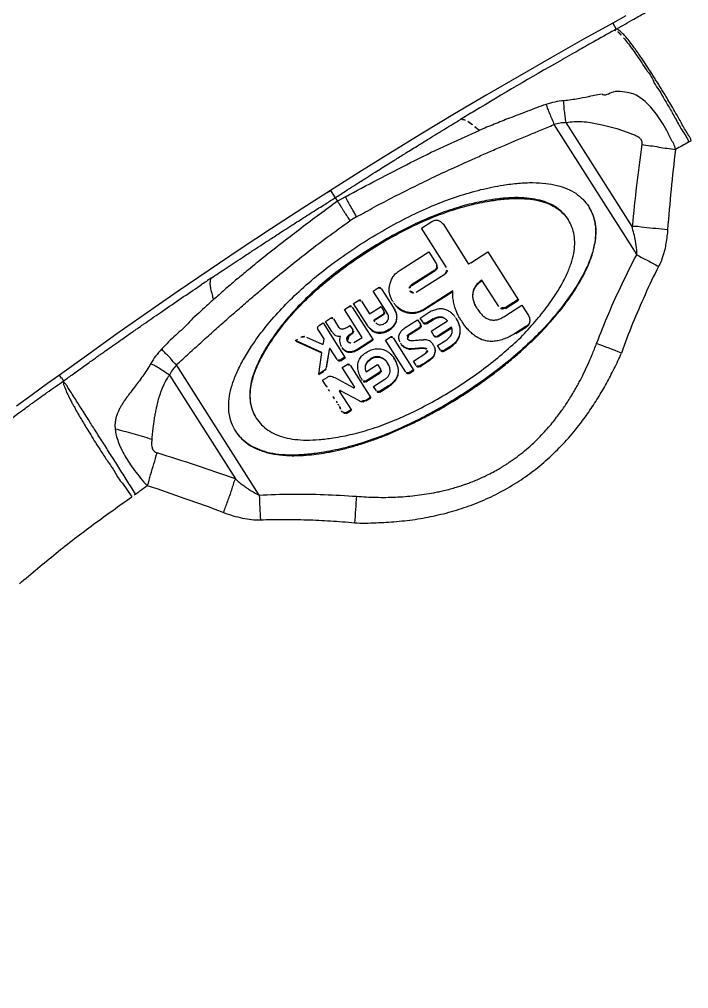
# Model space of a CAD drawing. Header units: millimetres. Extents: x 1145859089 to 1147511753, y -1047484727 to -1047247487.
# Drawn here: x 1146327518.4 to 1146327620.5, y -1047437916.6 to -1047437768.9 of the extents above; entities that cross this region are included whole.
import ezdxf
from ezdxf.xclip import XClip

# ---------------------------------------------------------------- set-up
doc = ezdxf.new("R2010")
doc.units = ezdxf.units.MM
doc.header["$LTSCALE"] = 100
doc.header["$MEASUREMENT"] = 0
doc.header["$XCLIPFRAME"] = 2
doc.linetypes.add('CENTERX2', pattern=[4, 2.5, -0.5, 0.5, -0.5])
doc.layers.get('0').update_dxf_attribs({"linetype": 'CONTINUOUS'})
for name, color, linetype in [('L-지중매입', 3, 'CENTERX2'), ('XREF', 135, 'CONTINUOUS'), ('단지배치도$0$W240910', 135, 'CONTINUOUS')]:
    doc.layers.add(name, color=color, linetype=linetype)

# ---------------------------------------------------------------- blocks, each defined once
blk = doc.blocks.new('단지배치도$0$zw$9902')
at = {"layer": '단지배치도$0$W240910', "linetype": 'ByBlock', "ltscale": 20}
for p, q in [((58937.25, -66399.03), (58935.28, -66400.16)), ((58935.28, -66400.16), (58930.91, -66402.58)), ((58935.28, -66400.16), (58935.29, -66400.16)), ((58935.29, -66400.16), (58935.81, -66401.09)), ((58935.81, -66401.09), (58935.55, -66401.23)), ((58930.91, -66402.58), (58925.94, -66405.39)), ((58925.94, -66405.39), (58920.99, -66408.23)), ((58920.99, -66408.23), (58916.05, -66411.1)), ((58916.05, -66411.1), (58911.14, -66414.01)), ((58933.53, -66410.97), (58931.66, -66411.37)), ((58911.14, -66414.01), (58906.25, -66416.96)), ((58938.24, -66431.15), (58928.17, -66415.32)), ((58931.87, -66415.31), (58933.65, -66415.65)), ((58909.49, -66418.97), (58914.89, -66416.55)), ((58926.31, -66415.63), (58938.93, -66435.46)), ((58933.65, -66415.65), (58935.87, -66416.25)), ((58935.87, -66416.25), (58937.48, -66416.78)), ((58906.25, -66416.96), (58901.38, -66419.94)), ((58947.24, -66418.09), (58946.83, -66418.32)), ((58901.38, -66419.94), (58896.53, -66422.95)), ((58896.53, -66422.95), (58892.25, -66425.66)), ((58892.25, -66425.66), (58888.03, -66428.36)), ((58891.73, -66425.99), (58892.25, -66425.66)), ((58892.25, -66425.66), (58892.96, -66426.78)), ((58892.96, -66426.78), (58893.3, -66427.31)), ((58894.51, -66426.64), (58893.3, -66427.31)), ((58888.03, -66428.36), (58883.24, -66431.48)), ((58896.21, -66429.69), (58895.18, -66430.28)), ((58883.24, -66431.48), (58878.48, -66434.62)), ((58906.13, -66431.4), (58907.7, -66430.41)), ((58909.94, -66437.39), (58906.13, -66431.4)), ((58909.4, -66430.78), (58913.3, -66436.91)), ((58878.48, -66434.62), (58873.74, -66437.8)), ((58898.01, -66434.74), (58898.09, -66434.86)), ((58902.85, -66437.83), (58907.23, -66435.04)), ((58907.23, -66435.04), (58908.36, -66436.82)), ((58913.63, -66436.69), (58916.24, -66435.03)), ((58916.24, -66435.03), (58920.92, -66442.38)), ((58908.37, -66436.82), (58908.4, -66436.89)), ((58913.63, -66436.69), (58913.3, -66436.91)), ((58873.74, -66437.8), (58869.02, -66441.02)), ((58908.14, -66437.81), (58904.58, -66440.08)), ((58904.63, -66440.15), (58908.18, -66437.88)), ((58905.29, -66441.19), (58909.72, -66438.38)), ((58908.18, -66437.88), (58908.14, -66437.81)), ((58872, -66440.4), (58872.51, -66440.06)), ((58904.63, -66440.15), (58904.58, -66440.08)), ((58917.88, -66443.36), (58915.32, -66439.34)), ((58869.02, -66441.02), (58864.32, -66444.27)), ((58898.75, -66441.01), (58899.51, -66440.52)), ((58900.85, -66444.31), (58898.75, -66441.01)), ((58899.98, -66440.62), (58901.87, -66443.59)), ((58910.89, -66440.98), (58906.6, -66443.71)), ((58906.64, -66443.78), (58910.89, -66441.08)), ((58894.35, -66443.8), (58895.07, -66443.34)), ((58895.74, -66442.92), (58896.49, -66442.44)), ((58897.81, -66446.17), (58895.74, -66442.92)), ((58896.97, -66442.54), (58898.19, -66444.47)), ((58898.19, -66444.47), (58899.94, -66443.36)), ((58899.94, -66443.36), (58900.38, -66444.05)), ((58918.81, -66444.83), (58921.42, -66443.17)), ((58920.87, -66442.31), (58918.87, -66443.58)), ((58918.91, -66443.65), (58920.92, -66442.38)), ((58921.42, -66443.17), (58922.41, -66444.73)), ((58864.32, -66444.27), (58859.65, -66447.55)), ((58897.06, -66448.06), (58894.35, -66443.8)), ((58895.55, -66443.45), (58898.74, -66448.46)), ((58898.91, -66445.39), (58900.27, -66444.52)), ((58898.96, -66445.46), (58900.32, -66444.59)), ((58900.27, -66444.52), (58900.32, -66444.59)), ((58905.9, -66445.13), (58907.13, -66444.34)), ((58906.6, -66443.71), (58906.64, -66443.78)), ((58918.91, -66443.65), (58918.87, -66443.58)), ((58890.39, -66446.32), (58891.11, -66445.86)), ((58891.11, -66445.86), (58894.49, -66451.16)), ((58891.46, -66445.64), (58892.22, -66445.16)), ((58892.44, -66447.18), (58891.46, -66445.64)), ((58892.69, -66445.26), (58893.47, -66446.49)), ((58894.7, -66446.55), (58895.18, -66446.24)), ((58895.18, -66446.24), (58895.62, -66446.93)), ((58898.87, -66445.43), (58898.86, -66445.44)), ((58898.86, -66445.44), (58898.86, -66445.45)), ((58898.86, -66445.45), (58898.86, -66445.46)), ((58898.86, -66445.46), (58898.86, -66445.47)), ((58898.86, -66445.47), (58898.86, -66445.48)), ((58898.86, -66445.48), (58898.86, -66445.49)), ((58898.86, -66445.49), (58898.86, -66445.5)), ((58898.86, -66445.5), (58898.87, -66445.51)), ((58898.88, -66445.41), (58898.87, -66445.42)), ((58898.87, -66445.42), (58898.87, -66445.43)), ((58898.87, -66445.51), (58898.87, -66445.53)), ((58898.87, -66445.53), (58898.87, -66445.54)), ((58898.87, -66445.54), (58898.88, -66445.55)), ((58898.89, -66445.41), (58898.88, -66445.41)), ((58898.88, -66445.55), (58898.88, -66445.56)), ((58898.9, -66445.39), (58898.89, -66445.4)), ((58898.89, -66445.4), (58898.89, -66445.41)), ((58898.91, -66445.39), (58898.9, -66445.39)), ((58898.96, -66445.46), (58898.91, -66445.39)), ((58903.57, -66446.6), (58905.52, -66445.37)), ((58905.52, -66445.37), (58905.96, -66446.06)), ((58906.34, -66445.82), (58905.9, -66445.13)), ((58907.87, -66445.25), (58906.81, -66445.92)), ((58906.85, -66445.99), (58906.81, -66445.92)), ((58906.85, -66445.99), (58907.92, -66445.32)), ((58907.57, -66447.12), (58910.05, -66445.54)), ((58907.92, -66445.32), (58907.87, -66445.25)), ((58911.43, -66445.23), (58911.39, -66445.17)), ((58859.65, -66447.55), (58855.01, -66450.87)), ((58891.25, -66448.31), (58890.28, -66446.79)), ((58895.52, -66447.4), (58895.08, -66447.69)), ((58895.12, -66447.76), (58895.08, -66447.69)), ((58895.12, -66447.76), (58895.56, -66447.47)), ((58895.56, -66447.47), (58895.52, -66447.4)), ((58904.32, -66447.5), (58905.85, -66446.53)), ((58904.37, -66447.57), (58904.32, -66447.5)), ((58904.37, -66447.57), (58905.9, -66446.6)), ((58905.85, -66446.53), (58905.9, -66446.6)), ((58907.57, -66447.12), (58908.01, -66447.81)), ((58910.67, -66446.52), (58908.48, -66447.91)), ((58908.53, -66447.98), (58910.71, -66446.59)), ((58922.03, -66446.43), (58920.46, -66447.43)), ((58920.51, -66447.5), (58920.46, -66447.43)), ((58920.51, -66447.5), (58922.08, -66446.5)), ((58922.08, -66446.5), (58922.03, -66446.43)), ((58890.93, -66450.36), (58886.89, -66448.55)), ((58886.94, -66448.62), (58890.91, -66450.4)), ((58888.59, -66448.04), (58890.94, -66449.1)), ((58890.94, -66449.1), (58890.95, -66449.1)), ((58890.95, -66449.1), (58890.96, -66449.11)), ((58890.96, -66449.11), (58890.97, -66449.11)), ((58890.97, -66449.11), (58890.98, -66449.11)), ((58890.98, -66449.11), (58891, -66449.11)), ((58891, -66449.11), (58891.01, -66449.11)), ((58891.01, -66449.11), (58891.02, -66449.11)), ((58891.02, -66449.11), (58891.03, -66449.11)), ((58891.03, -66449.11), (58891.04, -66449.11)), ((58891.04, -66449.11), (58891.05, -66449.11)), ((58891.05, -66449.11), (58891.06, -66449.1)), ((58891.06, -66449.1), (58891.07, -66449.1)), ((58891.07, -66449.1), (58891.08, -66449.09)), ((58891.08, -66449.08), (58891.09, -66449.08)), ((58891.08, -66449.09), (58891.08, -66449.08)), ((58891.09, -66449.08), (58891.1, -66449.07)), ((58891.1, -66449.07), (58891.11, -66449.06)), ((58891.11, -66449.05), (58891.12, -66449.02)), ((58891.11, -66449.06), (58891.11, -66449.05)), ((58891.12, -66449.02), (58891.13, -66449)), ((58891.13, -66449), (58891.15, -66448.96)), ((58891.15, -66448.96), (58891.25, -66448.31)), ((58895.81, -66448.85), (58897.06, -66448.06)), ((58898.69, -66448.39), (58896.42, -66449.84)), ((58896.46, -66449.91), (58898.74, -66448.46)), ((58900.61, -66448.49), (58901.34, -66448.03)), ((58903.72, -66453.38), (58900.61, -66448.49)), ((58901.81, -66448.13), (58904.96, -66453.09)), ((58906.61, -66448.42), (58906.4, -66448.42)), ((58907.96, -66449.28), (58907.86, -66449.12)), ((58908.53, -66447.98), (58908.48, -66447.91)), ((58908.57, -66449.32), (58909.73, -66448.59)), ((58890.43, -66453.65), (58890.93, -66450.36)), ((58892.04, -66449.89), (58891.6, -66452.51)), ((58891.64, -66452.58), (58892.09, -66449.96)), ((58892.06, -66449.85), (58892.04, -66449.89)), ((58892.07, -66449.81), (58892.06, -66449.85)), ((58892.09, -66449.79), (58892.07, -66449.81)), ((58892.1, -66449.77), (58892.09, -66449.79)), ((58892.09, -66449.96), (58892.1, -66449.92)), ((58892.11, -66449.76), (58892.1, -66449.77)), ((58892.1, -66449.92), (58892.12, -66449.88)), ((58892.12, -66449.75), (58892.11, -66449.76)), ((58892.13, -66449.74), (58892.12, -66449.75)), ((58892.12, -66449.88), (58892.13, -66449.86)), ((58892.14, -66449.74), (58892.13, -66449.74)), ((58892.13, -66449.86), (58892.14, -66449.84)), ((58892.15, -66449.73), (58892.14, -66449.74)), ((58892.14, -66449.84), (58892.15, -66449.83)), ((58893.25, -66451.45), (58892.15, -66449.73)), ((58892.15, -66449.83), (58892.16, -66449.82)), ((58892.16, -66449.82), (58892.17, -66449.81)), ((58892.17, -66449.81), (58892.19, -66449.81)), ((58892.19, -66449.81), (58892.2, -66449.8)), ((58896.46, -66449.91), (58896.42, -66449.84)), ((58906.3, -66449.66), (58904.51, -66449.81)), ((58904.55, -66449.88), (58904.51, -66449.81)), ((58904.55, -66449.88), (58906.34, -66449.73)), ((58904.87, -66451.67), (58906.76, -66450.47)), ((58906.34, -66449.73), (58906.3, -66449.66)), ((58909.01, -66450.02), (58908.57, -66449.32)), ((58910.42, -66449.52), (58909.48, -66450.12)), ((58909.52, -66450.19), (58909.48, -66450.12)), ((58909.52, -66450.19), (58910.47, -66449.59)), ((58910.47, -66449.59), (58910.42, -66449.52)), ((58855.01, -66450.87), (58850.91, -66453.83)), ((58881.35, -66472.1), (58868.73, -66452.27)), ((58894.44, -66451.09), (58893.72, -66451.56)), ((58893.76, -66451.63), (58893.72, -66451.56)), ((58893.76, -66451.63), (58894.49, -66451.16)), ((58894.03, -66452.68), (58894.75, -66452.22)), ((58897.69, -66453.32), (58899.41, -66452.22)), ((58899.41, -66452.22), (58899.85, -66452.92)), ((58905.31, -66452.37), (58904.87, -66451.67)), ((58907.33, -66451.58), (58907.29, -66451.51)), ((58890.47, -66453.71), (58890.43, -66453.64)), ((58891.64, -66452.58), (58891.6, -66452.51)), ((58895.93, -66455.66), (58894.03, -66452.68)), ((58895.22, -66452.32), (58898.38, -66457.28)), ((58899.74, -66453.39), (58897.6, -66454.75)), ((58897.64, -66454.82), (58899.79, -66453.46)), ((58899.74, -66453.39), (58899.79, -66453.46)), ((58904.92, -66453.02), (58904.19, -66453.48)), ((58904.24, -66453.55), (58904.19, -66453.48)), ((58904.24, -66453.55), (58904.96, -66453.09)), ((58905.83, -66452.54), (58905.79, -66452.47)), ((58849.1, -66455.11), (58846.73, -66456.82)), ((58850.91, -66453.83), (58849.1, -66455.11)), ((58851.22, -66454.26), (58850.91, -66453.83)), ((58851.26, -66454.22), (58851.22, -66454.26)), ((58851.54, -66454.69), (58851.26, -66454.22)), ((58851.53, -66454.7), (58851.54, -66454.7)), ((58851.53, -66454.7), (58851.53, -66454.7)), ((58851.53, -66454.71), (58851.53, -66454.7)), ((58851.54, -66454.7), (58851.53, -66454.71)), ((58851.53, -66454.71), (58851.53, -66454.71)), ((58851.53, -66454.71), (58851.53, -66454.71)), ((58851.53, -66454.71), (58851.53, -66454.71)), ((58851.53, -66454.71), (58851.53, -66454.71)), ((58851.54, -66454.7), (58851.54, -66454.69)), ((58851.54, -66454.7), (58851.54, -66454.7)), ((58851.55, -66454.71), (58851.54, -66454.7)), ((58867.66, -66453.82), (58877.73, -66469.65)), ((58891.03, -66454.59), (58891.7, -66454.16)), ((58891.56, -66455.43), (58891.03, -66454.59)), ((58892.87, -66454.2), (58895.71, -66455.73)), ((58897.13, -66454.64), (58897.03, -66454.5)), ((58897.64, -66454.82), (58897.6, -66454.75)), ((58898.81, -66455.53), (58900.5, -66454.46)), ((58893.58, -66456.24), (58893.55, -66456.26)), ((58893.55, -66456.26), (58895.41, -66459.17)), ((58893.6, -66456.22), (58893.58, -66456.24)), ((58893.62, -66456.21), (58893.6, -66456.22)), ((58893.6, -66456.33), (58893.62, -66456.31)), ((58893.64, -66456.2), (58893.62, -66456.21)), ((58893.62, -66456.31), (58893.64, -66456.29)), ((58893.66, -66456.19), (58893.64, -66456.2)), ((58893.64, -66456.29), (58893.66, -66456.28)), ((58893.68, -66456.18), (58893.66, -66456.19)), ((58893.66, -66456.28), (58893.69, -66456.27)), ((58893.7, -66456.18), (58893.68, -66456.18)), ((58893.69, -66456.27), (58893.71, -66456.26)), ((58893.72, -66456.17), (58893.7, -66456.18)), ((58893.71, -66456.26), (58893.73, -66456.25)), ((58893.74, -66456.17), (58893.72, -66456.17)), ((58893.73, -66456.25), (58893.75, -66456.25)), ((58893.75, -66456.17), (58893.74, -66456.17)), ((58893.75, -66456.18), (58893.75, -66456.17)), ((58893.76, -66456.18), (58893.75, -66456.18)), ((58893.75, -66456.25), (58893.77, -66456.24)), ((58893.77, -66456.18), (58893.76, -66456.18)), ((58893.77, -66456.18), (58893.77, -66456.18)), ((58893.78, -66456.19), (58893.77, -66456.18)), ((58893.77, -66456.24), (58893.78, -66456.24)), ((58896.65, -66457.73), (58893.78, -66456.19)), ((58893.78, -66456.24), (58893.79, -66456.24)), ((58893.79, -66456.24), (58893.8, -66456.25)), ((58893.8, -66456.25), (58893.81, -66456.25)), ((58893.81, -66456.25), (58893.82, -66456.25)), ((58893.82, -66456.25), (58893.83, -66456.26)), ((58895.71, -66455.73), (58895.72, -66455.73)), ((58895.72, -66455.73), (58895.73, -66455.73)), ((58895.73, -66455.73), (58895.73, -66455.74)), ((58895.73, -66455.74), (58895.74, -66455.74)), ((58895.74, -66455.74), (58895.75, -66455.74)), ((58895.75, -66455.74), (58895.76, -66455.74)), ((58895.76, -66455.74), (58895.77, -66455.74)), ((58895.77, -66455.74), (58895.79, -66455.74)), ((58895.79, -66455.74), (58895.81, -66455.73)), ((58895.81, -66455.73), (58895.83, -66455.73)), ((58895.83, -66455.73), (58895.85, -66455.72)), ((58895.85, -66455.72), (58895.87, -66455.71)), ((58895.87, -66455.71), (58895.89, -66455.69)), ((58895.89, -66455.69), (58895.91, -66455.68)), ((58895.91, -66455.68), (58895.93, -66455.66)), ((58899.25, -66456.23), (58898.81, -66455.53)), ((58901.07, -66455.47), (58899.72, -66456.33)), ((58899.77, -66456.4), (58899.72, -66456.33)), ((58899.77, -66456.4), (58901.11, -66455.54)), ((58901.11, -66455.54), (58901.07, -66455.47)), ((58846.73, -66456.82), (58844.37, -66458.55)), ((58896.7, -66457.8), (58896.65, -66457.73)), ((58898.33, -66457.21), (58897.6, -66457.68)), ((58897.64, -66457.75), (58897.6, -66457.68)), ((58897.64, -66457.75), (58898.38, -66457.28)), ((58853.36, -66459.05), (58853.37, -66459.07)), ((58895.36, -66459.1), (58894.61, -66459.58)), ((58894.65, -66459.65), (58894.61, -66459.58)), ((58894.65, -66459.65), (58895.41, -66459.17)), ((58860.51, -66470.29), (58861.96, -66472.35))]:
    blk.add_line(p, q, dxfattribs=at)
at = {"layer": '단지배치도$0$W240910'}
for radius in [11431.38, 11931.38]:
    blk.add_arc((57394.29, -57699.4), radius, 251.62775, 321.418131, dxfattribs=at)
at = {"layer": '단지배치도$0$W240910', "linetype": 'ByBlock', "ltscale": 20}
for centre, radius, start, end in [((59292.96, -67044.99), 736.32, 119.03891, 119.33121), ((59292.54, -67044.23), 735.45, 119.33123, 119.5377), ((59292.45, -67044.07), 735.26, 119.53778, 119.78669), ((59290.64, -67040.93), 731.65, 119.786, 120.96667), ((59287.92, -67036.38), 726.34, 120.96726, 121.16473), ((59188.2, -66454), 251, 171.9093, 174.7764), ((59275.37, -67039.28), 722.05, 123.76268, 123.91234), ((58905.6, -66440.21), 4.55, 209.3779, 212.4804), ((58905.62, -66440.2), 4.56, 212.4346, 215.5126), ((58916.99, -66442.1), 5.9, 210.6187, 212.4518), ((58906.61, -66449.91), 1.48, 32.5179, 37.3514), ((58832, -66717.59), 286.88, 68.6191, 69.4275), ((58895.63, -66448.55), 1.95, 205.2742, 213.6861), ((58900.2, -66452.38), 3.82, 211.9956, 213.6544), ((59005.26, -66385.85), 133.31, 211.4644, 211.7586), ((58922.79, -66436.91), 36.31, 211.7472, 212.9201), ((58792.5, -66705.76), 251.02, 70.1515, 73.0183), ((59182.2, -66494.8), 286.89, 175.5002, 176.3086)]:
    blk.add_arc(centre, radius, start, end, dxfattribs=at)
for points, start_tangent, end_tangent in [([(58935.81, -66401.09), (58938.5, -66399.54), (58940.25, -66398.56), (58941.22, -66398.03), (58946.73, -66395.09)], (0.864234, 0.50309), (0.888548, 0.458784)), ([(58935.55, -66401.23), (58936.04, -66401.48)], (0.991186, 0.132476), (0.758684, -0.651459)), ([(58947.24, -66418.09), (58946.35, -66416.48), (58945.41, -66414.81), (58944.73, -66413.63), (58944.1, -66412.56), (58943.55, -66411.62), (58943.14, -66410.95), (58942.75, -66410.31), (58942.37, -66409.68), (58941.99, -66409.08), (58941.63, -66408.51), (58940.79, -66407.2), (58940.04, -66406.05), (58939.64, -66405.47), (58939.26, -66404.92), (58938.89, -66404.39), (58938.54, -66403.91), (58937.89, -66403.04), (58937.31, -66402.33), (58936.82, -66401.78), (58936.39, -66401.38), (58935.81, -66401.09)], (-0.339787, 0.940503), (-0.98888, -0.148718)), ([(58936.04, -66401.48), (58936.42, -66401.85), (58936.91, -66402.39)], (0.76761, -0.640917), (0.649453, -0.760402)), ([(58936.91, -66402.39), (58937.48, -66403.1), (58938.14, -66403.98)], (0.646118, -0.763237), (0.587086, -0.809524)), ([(58938.14, -66403.98), (58938.89, -66405.03), (58939.7, -66406.24)], (0.587086, -0.809524), (0.551675, -0.834059)), ([(58939.7, -66406.24), (58940.39, -66407.29), (58941.47, -66409.01)], (0.551675, -0.834059), (0.309227, -0.950988)), ([(58941.47, -66409.01), (58942.16, -66410.14), (58942.96, -66411.47), (58943.85, -66412.98), (58944.8, -66414.65), (58945.81, -66416.44), (58946.83, -66418.32)], (0.309227, -0.950988), (0.234405, -0.972139)), ([(58935.35, -66410.68), (58933.73, -66410.93)], (-0.95619, -0.292747), (-0.193819, 0.981037)), ([(58938.13, -66410.87), (58936.76, -66410.62), (58935.35, -66410.68)], (-0.987343, 0.158602), (-0.95619, -0.292747)), ([(58944.85, -66419.42), (58944.14, -66417.79), (58943.35, -66416.26), (58942.55, -66414.94), (58941.71, -66413.76), (58940.83, -66412.72), (58939.98, -66411.92), (58939.08, -66411.3), (58938.13, -66410.87)], (-0.191522, 0.981488), (-0.987343, 0.158602)), ([(58927.81, -66411.99), (58926.44, -66412.2), (58925.08, -66412.58)], (-0.995146, -0.09841), (-0.954081, -0.299549)), ([(58930.01, -66411.7), (58928.94, -66411.87), (58927.81, -66411.99)], (-0.973909, -0.22694), (-0.99965, 0.026455)), ([(58927.91, -66413.54), (58927.84, -66412.72), (58927.81, -66411.99)], (-0.213466, 0.976951), (-0.009661, 0.999953)), ([(58931.66, -66411.37), (58931.1, -66411.49), (58930.01, -66411.7)], (0.999998, -0.001734), (-0.973909, -0.22694)), ([(58925.08, -66412.58), (58922.27, -66413.6), (58919.52, -66414.66)], (-0.951891, -0.306437), (-0.939813, -0.341689)), ([(58925.08, -66412.58), (58925.33, -66413.22), (58925.63, -66413.96), (58925.97, -66414.78), (58926.31, -66415.63)], (0.366038, -0.9306), (0.225291, -0.974291)), ([(58928.17, -66415.32), (58928.02, -66414.43), (58927.91, -66413.54)], (-0.183493, 0.983021), (-0.213466, 0.976951)), ([(58892.96, -66426.78), (58893.74, -66426.28), (58894.79, -66425.6), (58896.12, -66424.75), (58897.72, -66423.73), (58899.04, -66422.9), (58900.08, -66422.24), (58901.07, -66421.61), (58902.17, -66420.93), (58902.96, -66420.43), (58903.74, -66419.95), (58904.65, -66419.38), (58905.69, -66418.74), (58907.21, -66417.81), (58908.51, -66417.01), (58909.75, -66416.25), (58910.92, -66415.54), (58912.04, -66414.86)], (0.839938, 0.542683), (0.855672, 0.517519)), ([(58912.77, -66414.95), (58912.38, -66414.84), (58912.23, -66414.98)], (-0.919865, 0.392236), (-0.506943, -0.86198)), ([(58913.9, -66415.68), (58913.32, -66415.26), (58912.77, -66414.95)], (-0.781911, 0.623391), (-0.917604, 0.397495)), ([(58919.52, -66414.66), (58917.2, -66415.59), (58914.89, -66416.55)], (-0.939813, -0.341689), (-0.899648, -0.436615)), ([(58928.17, -66415.32), (58927.24, -66415.41), (58926.31, -66415.63)], (-0.990357, -0.138542), (-0.981459, -0.191674)), ([(58928.17, -66415.32), (58929.38, -66415.18), (58930.61, -66415.18), (58931.87, -66415.31)], (0.982848, 0.184416), (0.990015, -0.140964)), ([(58911.04, -66422.2), (58912.79, -66421.4), (58914.64, -66420.58), (58916.59, -66419.73), (58918.63, -66418.85), (58920.46, -66418.07), (58922.46, -66417.23), (58924.23, -66416.5), (58926.31, -66415.63)], (0.91054, 0.413422), (0.92293, 0.384967)), ([(58914.89, -66416.55), (58914.37, -66416.08), (58913.9, -66415.68)], (-0.388001, 0.921659), (-0.786344, 0.617789)), ([(58937.48, -66416.78), (58938.01, -66416.97), (58938.57, -66417.2), (58939.1, -66417.47), (58939.39, -66417.69), (58939.66, -66418.09), (58939.7, -66418.68)], (0.940625, -0.339446), (-0.131138, -0.991364)), ([(58894.51, -66426.64), (58899.46, -66424), (58904.45, -66421.43), (58909.49, -66418.97)], (0.872649, 0.488348), (0.912317, 0.409485)), ([(58939.7, -66418.68), (58940.98, -66418.87), (58942.28, -66419.06)], (0.988619, -0.150443), (0.930008, -0.36754)), ([(58942.28, -66419.06), (58943.57, -66419.24), (58944.85, -66419.42)], (0.930008, -0.36754), (0.997291, -0.073561)), ([(58944.85, -66419.42), (58944.17, -66425.52), (58943.63, -66431.65)], (-0.132344, -0.991204), (-0.070758, -0.997494)), ([(58946.83, -66418.32), (58945.84, -66418.87), (58944.85, -66419.42)], (-0.881972, -0.471301), (-0.875363, -0.483466)), ([(58896.21, -66429.69), (58898.95, -66428.19), (58901.96, -66426.61), (58905.07, -66425.05), (58908.06, -66423.59), (58911.04, -66422.2)], (0.889457, 0.457019), (0.91054, 0.413422)), ([(58877.8, -66462.36), (58877.16, -66461.1), (58876.8, -66459.72), (58876.72, -66458.24), (58876.9, -66456.64), (58877.36, -66454.93), (58878.1, -66453.11), (58879.1, -66451.18), (58880.38, -66449.14), (58882.43, -66446.37), (58884.79, -66443.68), (58887.45, -66441.05), (58890.42, -66438.49), (58893.7, -66436.01), (58897.28, -66433.59), (58901, -66431.37), (58904.64, -66429.45), (58908.21, -66427.84), (58911.72, -66426.54), (58915.16, -66425.55), (58918.54, -66424.87), (58920.92, -66424.57), (58923.1, -66424.48), (58925.05, -66424.59), (58926.79, -66424.9), (58928.32, -66425.4), (58929.63, -66426.11), (58930.72, -66427.02), (58931.6, -66428.13)], (-0.537835, 0.84305), (0.536768, -0.84373)), ([(58874.08, -66439.01), (58875.16, -66438.29), (58876.31, -66437.52), (58877.53, -66436.72), (58878.82, -66435.87), (58880.3, -66434.89), (58881.59, -66434.05), (58882.66, -66433.35), (58883.26, -66432.97), (58884.04, -66432.46), (58884.9, -66431.9), (58885.59, -66431.46), (58886.18, -66431.08), (58886.89, -66430.62), (58887.8, -66430.04), (58888.92, -66429.33), (58890, -66428.64), (58890.94, -66428.05), (58891.75, -66427.54), (58892.42, -66427.11), (58892.96, -66426.78)], (0.831379, 0.555706), (0.847495, 0.530803)), ([(58896.21, -66429.69), (58895.65, -66428.7), (58895.14, -66427.79), (58894.74, -66427.07), (58894.51, -66426.64)], (-0.491213, 0.871039), (-0.477743, 0.8785)), ([(58928.48, -66430.12), (58927.68, -66429.11), (58926.7, -66428.28), (58925.52, -66427.64), (58924.15, -66427.17), (58922.6, -66426.88), (58920.85, -66426.77), (58918.9, -66426.84), (58916.77, -66427.1), (58913.78, -66427.69), (58910.74, -66428.55), (58907.64, -66429.69)], (-0.53706, 0.843544), (-0.926107, -0.37726)), ([(58907.72, -66429.81), (58910.82, -66428.67), (58913.86, -66427.81), (58916.85, -66427.22), (58918.98, -66426.97), (58920.93, -66426.9), (58922.68, -66427), (58924.24, -66427.29), (58925.6, -66427.76), (58926.78, -66428.41), (58927.76, -66429.23), (58928.48, -66430.12)], (0.926108, 0.37726), (0.555427, -0.831565)), ([(58931.6, -66428.13), (58932.23, -66429.39), (58932.59, -66430.77), (58932.68, -66432.25), (58932.49, -66433.85), (58932.03, -66435.56), (58931.3, -66437.38), (58930.29, -66439.31), (58929.01, -66441.35), (58926.96, -66444.12), (58924.61, -66446.82), (58921.94, -66449.44), (58918.97, -66452), (58915.69, -66454.48), (58912.11, -66456.9), (58908.4, -66459.12), (58904.76, -66461.04), (58901.18, -66462.65), (58897.67, -66463.95), (58894.23, -66464.94), (58890.86, -66465.62), (58888.47, -66465.91), (58886.3, -66466.01), (58884.34, -66465.9), (58882.6, -66465.59), (58881.08, -66465.08), (58879.77, -66464.38), (58878.67, -66463.47), (58877.8, -66462.36)], (0.537832, -0.843052), (-0.536768, 0.84373)), ([(58893.3, -66427.31), (58890.56, -66429.32), (58887.73, -66431.45), (58885.06, -66433.5), (58881.82, -66436.04), (58879.42, -66437.99)], (-0.809865, -0.586617), (-0.783427, -0.621483)), ([(58893.29, -66427.31), (58893.56, -66427.73), (58893.88, -66428.24), (58894.12, -66428.61), (58894.41, -66429.07), (58894.78, -66429.61), (58895, -66429.95), (58895.18, -66430.28)], (0.569089, -0.822276), (0.395389, -0.918514)), ([(58932.66, -66432.79), (58932.7, -66431.84), (58932.64, -66430.99), (58932.49, -66430.18), (58932.32, -66429.58), (58932.04, -66428.9), (58931.68, -66428.25)], (0.083587, 0.9965), (-0.537832, 0.843052)), ([(58907.64, -66429.69), (58904.49, -66431.1), (58901.28, -66432.78), (58898.01, -66434.74)], (-0.926107, -0.37726), (-0.84373, -0.536768)), ([(58898.09, -66434.86), (58901.36, -66432.9), (58904.57, -66431.22), (58907.72, -66429.81)], (0.84373, 0.536768), (0.926108, 0.37726)), ([(58881.69, -66440.78), (58884.93, -66438.11), (58888.31, -66435.41), (58891.74, -66432.79), (58895.18, -66430.28)], (0.762814, 0.646618), (0.795981, 0.605322)), ([(58907.7, -66430.41), (58908.17, -66430.21), (58908.6, -66430.21), (58909.01, -66430.41), (58909.39, -66430.79)], (0.848619, 0.529005), (0.599257, -0.800557)), ([(58922.4, -66446.8), (58924.43, -66444.46), (58926.25, -66441.99), (58927.38, -66440.17), (58928.27, -66438.44), (58928.92, -66436.81), (58929.32, -66435.28), (58929.47, -66433.84), (58929.39, -66432.5), (58929.05, -66431.26), (58928.48, -66430.12)], (0.681987, 0.731364), (-0.53706, 0.843544)), ([(58943.63, -66431.65), (58941.84, -66431.49), (58940.03, -66431.32), (58938.24, -66431.15)], (-0.996401, 0.084762), (-0.995681, -0.092843)), ([(58938.93, -66435.46), (58938.92, -66434.74), (58938.76, -66433.39), (58938.24, -66431.15)], (0.200358, 0.979723), (-0.161063, 0.986944)), ([(58927.23, -66443.99), (58928.43, -66442.42), (58929.42, -66440.98), (58930.28, -66439.56), (58931.03, -66438.16), (58931.58, -66436.95), (58931.92, -66436.07), (58932.27, -66434.96), (58932.51, -66433.89), (58932.66, -66432.85), (58932.66, -66432.79)], (0.626212, 0.779653), (0.083587, 0.9965)), ([(58943.63, -66431.65), (58943.54, -66432.6), (58943.37, -66433.75), (58943.19, -66434.66), (58943.01, -66435.34), (58942.82, -66435.94), (58942.63, -66436.46), (58942.44, -66436.9), (58942.27, -66437.25)], (-0.031533, -0.999503), (-0.419244, -0.907873)), ([(58898.01, -66434.74), (58894.87, -66436.86), (58892, -66439.04), (58889.39, -66441.3), (58887.04, -66443.63), (58884.96, -66446.03), (58883.15, -66448.5), (58882.02, -66450.32), (58881.13, -66452.05), (58880.48, -66453.68), (58880.08, -66455.21), (58879.93, -66456.64), (58880.01, -66457.98), (58880.35, -66459.23), (58880.92, -66460.37)], (-0.843642, -0.536906), (0.537063, -0.843542)), ([(58880.78, -66460.13), (58880.42, -66459.35), (58880.09, -66458.1), (58880.01, -66456.76), (58880.16, -66455.33), (58880.56, -66453.8), (58881.21, -66452.17), (58882.1, -66450.44), (58883.23, -66448.62), (58885.04, -66446.15), (58887.12, -66443.75), (58889.47, -66441.42), (58892.08, -66439.17), (58894.95, -66436.98), (58898.09, -66434.86)], (-0.479321, 0.877639), (0.843642, 0.536906)), ([(58932.81, -66449), (58934.66, -66444.41), (58936.7, -66439.89), (58938.93, -66435.46)], (0.352941, 0.935646), (0.468329, 0.883554)), ([(58938.93, -66435.46), (58940.61, -66436.36), (58942.27, -66437.25)], (0.840156, -0.542345), (0.879005, -0.476813)), ([(58908.41, -66436.88), (58908.52, -66437.22), (58908.14, -66437.81)], (0.529247, -0.848468), (-0.8319, -0.554925)), ([(58908.19, -66437.88), (58908.51, -66437.54), (58908.45, -66436.95)], (0.8319, 0.554925), (-0.492627, 0.870241)), ([(58909.72, -66438.38), (58910.01, -66438.05), (58909.94, -66437.39)], (0.83776, 0.546039), (-0.522741, 0.852491)), ([(58942.27, -66437.25), (58940.19, -66441.57), (58938.3, -66445.97), (58936.59, -66450.45)], (-0.469144, -0.883122), (-0.328648, -0.944452)), ([(58879.42, -66437.99), (58877.77, -66439.37), (58876.08, -66440.82), (58874.4, -66442.3)], (-0.759185, -0.650875), (-0.771116, -0.636694)), ([(58901.64, -66442.44), (58901.43, -66442), (58901.23, -66441.35), (58901.18, -66440.7), (58901.27, -66440.04), (58901.48, -66439.38), (58901.78, -66438.8), (58902.23, -66438.28), (58902.85, -66437.82)], (-0.490195, 0.871613), (0.854618, 0.519258)), ([(58851.54, -66454.69), (58852.13, -66454.27), (58852.83, -66453.77), (58853.64, -66453.18), (58854.58, -66452.51), (58855.44, -66451.89), (58856.13, -66451.4), (58856.63, -66451.05), (58856.93, -66450.83), (58857.36, -66450.52), (58857.99, -66450.08), (58858.97, -66449.38), (58860.23, -66448.5), (58861.75, -66447.43), (58862.25, -66447.09), (58862.75, -66446.74), (58863.24, -66446.4), (58863.74, -66446.05), (58866.26, -66444.31), (58872, -66440.4)], (0.809803, 0.586701), (0.829313, 0.558785)), ([(58874.08, -66439.01), (58873.89, -66439.41), (58873.85, -66439.77), (58873.92, -66440.48), (58874, -66440.87), (58874.24, -66441.79), (58874.4, -66442.3)], (-0.699532, -0.714601), (0.625121, -0.780528)), ([(58899.51, -66440.52), (58899.88, -66440.52), (58899.91, -66440.62)], (0.853666, 0.52082), (-0.061118, -0.998131)), ([(58904.59, -66440.08), (58904.3, -66440.39), (58904.38, -66440.98)], (-0.824321, -0.566122), (0.493366, -0.869822)), ([(58904.32, -66440.53), (58904.63, -66440.15)], (0.341251, 0.939972), (0.824321, 0.566122)), ([(58915.32, -66439.34), (58914.84, -66439.7), (58914.41, -66440.17), (58914.1, -66440.69), (58913.94, -66441.27), (58913.91, -66441.87), (58914.03, -66442.49), (58914.29, -66443.15), (58914.6, -66443.69)], (-0.876685, -0.481064), (0.539863, -0.841753)), ([(58914.46, -66443.45), (58914.34, -66443.22), (58914.08, -66442.56), (58913.96, -66441.93), (58913.98, -66441.34), (58914.15, -66440.76), (58914.45, -66440.24), (58914.89, -66439.77), (58915.37, -66439.41)], (-0.487439, 0.873157), (0.876685, 0.481064)), ([(58868.73, -66452.27), (58870.68, -66450.49), (58872.45, -66448.88), (58874.31, -66447.2), (58876.19, -66445.53), (58878.11, -66443.85), (58879.94, -66442.26), (58881.69, -66440.78)], (0.739831, 0.672793), (0.762814, 0.646618)), ([(58904.38, -66440.98), (58904.38, -66440.99), (58904.71, -66441.29), (58905.29, -66441.18)], (0.493366, -0.869822), (0.881404, 0.472364)), ([(58911.92, -66445.1), (58911.72, -66444.75), (58911.44, -66444.13), (58911.2, -66443.44), (58911, -66442.65), (58910.89, -66441.83), (58910.89, -66440.98)], (-0.509503, 0.860469), (0.073655, 0.997284)), ([(58874.4, -66442.3), (58873.69, -66442.94), (58873, -66443.58)], (-0.776077, -0.630638), (-0.757237, -0.65314)), ([(58895.07, -66443.34), (58895.45, -66443.34), (58895.47, -66443.44)], (0.84373, 0.536768), (-0.044038, -0.99903)), ([(58896.49, -66442.44), (58896.87, -66442.44), (58896.89, -66442.54)], (0.84373, 0.536768), (-0.04444, -0.999012)), ([(58906.6, -66443.71), (58905.94, -66444.05), (58905.28, -66444.26), (58904.61, -66444.32), (58903.95, -66444.24), (58903.3, -66444.03), (58902.72, -66443.69), (58902.21, -66443.23), (58901.91, -66442.85)], (-0.847688, -0.530495), (-0.581194, 0.813765)), ([(58902.1, -66443.12), (58902.26, -66443.3), (58902.77, -66443.76), (58903.35, -66444.1), (58903.99, -66444.31), (58904.66, -66444.39), (58905.32, -66444.33), (58905.98, -66444.12), (58906.64, -66443.78)], (0.628194, -0.778057), (0.847688, 0.530495)), ([(58918.87, -66443.58), (58918.45, -66443.7), (58917.88, -66443.36)], (-0.849587, -0.527449), (-0.550686, 0.834712)), ([(58873, -66443.58), (58871.85, -66444.64), (58870.72, -66445.71)], (-0.757237, -0.65314), (-0.609739, -0.792602)), ([(58878.02, -66462.7), (58878.1, -66462.81), (58878.37, -66463.16), (58878.87, -66463.69), (58879.44, -66464.16), (58880.06, -66464.58), (58880.85, -66465), (58881.64, -66465.33), (58882.48, -66465.59), (58882.89, -66465.69), (58883.91, -66465.89), (58884.98, -66466.02), (58886.08, -66466.09), (58887.22, -66466.09), (58888.95, -66465.99), (58890.43, -66465.82), (58891.94, -66465.57), (58892.56, -66465.45), (58894.33, -66465.04), (58896.12, -66464.55), (58897.91, -66463.98), (58899.72, -66463.34), (58901.53, -66462.62), (58903.35, -66461.82), (58905.18, -66460.96), (58907.39, -66459.83), (58909.54, -66458.63), (58911.65, -66457.36), (58913.74, -66456.01), (58915.23, -66454.98), (58917.22, -66453.52), (58919.13, -66452.02), (58920.96, -66450.46), (58922.7, -66448.87), (58924.34, -66447.25), (58925.87, -66445.6), (58927.12, -66444.12), (58927.23, -66443.99)], (0.572254, -0.820076), (0.626212, 0.779653)), ([(58901.87, -66443.59), (58902.18, -66444.21), (58902.32, -66444.81), (58902.27, -66445.39), (58902.05, -66445.96), (58901.67, -66446.47), (58901.14, -66446.89), (58900.5, -66447.21), (58899.88, -66447.34), (58899.31, -66447.31), (58898.83, -66447.16), (58898.32, -66446.78), (58897.81, -66446.17)], (0.536768, -0.84373), (-0.56067, 0.82804)), ([(58898.02, -66446.47), (58898.36, -66446.85), (58898.88, -66447.23), (58899.36, -66447.38), (58899.92, -66447.41), (58900.55, -66447.28), (58901.19, -66446.96), (58901.71, -66446.54), (58902.1, -66446.03), (58902.32, -66445.46), (58902.36, -66444.88), (58902.23, -66444.28), (58901.92, -66443.66)], (0.608658, -0.793433), (-0.536768, 0.84373)), ([(58899.13, -66445.85), (58899.24, -66445.94), (58899.63, -66446.13), (58900.06, -66446.12), (58900.54, -66445.9), (58901, -66445.43), (58901.09, -66444.97), (58900.84, -66444.31)], (0.72022, -0.693746), (-0.498942, 0.866635)), ([(58900.38, -66444.05), (58900.37, -66444.43), (58900.27, -66444.45)], (0.536768, -0.84373), (-0.998727, 0.050441)), ([(58900.32, -66444.59), (58900.47, -66444.25), (58900.39, -66444.19)], (0.84373, 0.536768), (-0.923887, 0.382666)), ([(58911.21, -66444.92), (58910.91, -66444.57), (58910.59, -66444.27), (58910.08, -66443.96), (58909.53, -66443.77), (58908.96, -66443.72), (58908.38, -66443.82), (58907.77, -66444.02), (58907.13, -66444.34)], (-0.613527, 0.789674), (-0.853221, -0.52155)), ([(58914.6, -66443.69), (58914.7, -66443.83), (58915.14, -66444.42), (58915.6, -66444.87), (58916.08, -66445.19), (58916.58, -66445.37), (58917.1, -66445.43), (58917.63, -66445.37), (58918.19, -66445.17), (58918.81, -66444.83)], (0.539863, -0.841753), (0.848874, 0.528595)), ([(58918.13, -66443.65), (58918.24, -66443.72), (58918.91, -66443.65)], (0.797515, -0.603299), (0.849587, 0.527449)), ([(58922.41, -66444.73), (58922.6, -66445.2), (58922.6, -66445.66), (58922.4, -66446.09), (58922.03, -66446.43)], (0.536768, -0.84373), (-0.84373, -0.536768)), ([(58922.08, -66446.5), (58922.45, -66446.16), (58922.64, -66445.73), (58922.65, -66445.27), (58922.46, -66444.8)], (0.84373, 0.536768), (-0.536768, 0.84373)), ([(58870.72, -66445.71), (58868.63, -66447.72), (58866.49, -66449.86)], (-0.609739, -0.792602), (-0.679306, -0.733855)), ([(58892.22, -66445.16), (58892.59, -66445.16), (58892.61, -66445.26)], (0.853666, 0.52082), (-0.061118, -0.998131)), ([(58898.89, -66445.56), (58899.13, -66445.85)], (0.555341, -0.831623), (0.72022, -0.693746)), ([(58905.96, -66446.06), (58905.96, -66446.43), (58905.86, -66446.46)], (0.520766, -0.853699), (-0.997954, 0.06393)), ([(58905.9, -66446.6), (58906.06, -66446.27), (58905.98, -66446.2)], (0.842972, 0.537957), (-0.928627, 0.371014)), ([(58906.38, -66445.89), (58906.72, -66446.05), (58906.78, -66445.96)], (0.537962, -0.842969), (0.369605, 0.929189)), ([(58906.81, -66445.92), (58906.43, -66445.93), (58906.41, -66445.82)], (-0.853661, -0.520828), (0.062529, 0.998043)), ([(58907.88, -66445.26), (58908.51, -66444.98), (58909.1, -66444.93), (58909.63, -66445.14), (58910.05, -66445.54)], (0.877095, 0.480318), (0.545484, -0.838121)), ([(58907.93, -66445.33), (58908.6, -66445.04), (58909.15, -66445), (58909.68, -66445.19), (58910.04, -66445.54)], (0.877095, 0.480318), (0.587891, -0.80894)), ([(58911.63, -66445.58), (58911.71, -66445.77), (58911.9, -66446.38), (58911.97, -66446.99), (58911.92, -66447.57), (58911.74, -66448.11), (58911.42, -66448.63), (58910.98, -66449.1), (58910.42, -66449.52)], (0.429619, -0.90301), (-0.848081, -0.529867)), ([(58910.47, -66449.59), (58911.03, -66449.17), (58911.47, -66448.7), (58911.78, -66448.18), (58911.96, -66447.64), (58912.02, -66447.06), (58911.95, -66446.45), (58911.75, -66445.84), (58911.47, -66445.3)], (0.848081, 0.529867), (-0.562639, 0.826703)), ([(58911.29, -66445.02), (58911.21, -66444.92)], (-0.586524, 0.809932), (-0.613527, 0.789674)), ([(58911.39, -66445.17), (58911.29, -66445.02)], (-0.528146, 0.849153), (-0.586524, 0.809932)), ([(58911.43, -66445.23), (58911.63, -66445.58)], (0.562639, -0.826703), (0.429619, -0.90301)), ([(58920.46, -66447.43), (58919.6, -66447.92), (58918.77, -66448.29), (58917.96, -66448.54), (58917.19, -66448.66), (58916.76, -66448.68), (58916.34, -66448.65), (58915.93, -66448.59), (58914.76, -66448.15), (58914.14, -66447.75), (58913.58, -66447.27), (58913.08, -66446.74), (58912.68, -66446.24), (58912.31, -66445.72), (58912.02, -66445.26)], (-0.84373, -0.536768), (-0.536768, 0.84373)), ([(58890.28, -66446.79), (58890.28, -66446.42), (58890.39, -66446.4)], (-0.511261, 0.859426), (0.998298, -0.058313)), ([(58893.74, -66447.93), (58893.07, -66447.83), (58892.76, -66447.57), (58892.44, -66447.17)], (-0.984799, -0.173696), (-0.549437, 0.835535)), ([(58893.47, -66446.49), (58893.82, -66446.76), (58894.21, -66446.76), (58894.7, -66446.55)], (0.536768, -0.84373), (0.84373, 0.536768)), ([(58895.08, -66447.69), (58894.74, -66448.13), (58894.8, -66448.63), (58894.83, -66448.69)], (-0.844031, -0.536295), (0.54154, -0.840675)), ([(58894.77, -66448.29), (58895.12, -66447.76)], (0.175959, 0.984397), (0.844044, 0.536275)), ([(58895.62, -66446.93), (58895.63, -66447.31), (58895.52, -66447.33)], (0.520746, -0.853712), (-0.997782, 0.06657)), ([(58895.56, -66447.47), (58895.73, -66447.14), (58895.64, -66447.07)], (0.84393, 0.536453), (-0.928379, 0.371636)), ([(58902.84, -66448.8), (58902.69, -66448.38), (58902.69, -66447.73), (58902.98, -66447.17), (58903.58, -66446.62)], (-0.465203, 0.885204), (0.803187, 0.595727)), ([(58903.98, -66448.27), (58904.15, -66447.74), (58904.34, -66447.71)], (-0.387856, 0.92172), (0.978102, -0.208125)), ([(58904.32, -66447.5), (58903.97, -66447.85), (58904.09, -66447.98)], (-0.843623, -0.536937), (0.831618, -0.555348)), ([(58908.01, -66447.81), (58908.35, -66447.96), (58908.41, -66447.88)], (0.537972, -0.842963), (0.384255, 0.923227)), ([(58909.73, -66448.6), (58910.32, -66448.1), (58910.69, -66447.59), (58910.8, -66447.04), (58910.67, -66446.52)], (0.868437, 0.495799), (-0.52604, 0.85046)), ([(58911.38, -66455.75), (58914.52, -66453.63), (58917.4, -66451.44), (58920.01, -66449.19), (58922.35, -66446.86), (58922.4, -66446.8)], (0.843642, 0.536906), (0.681987, 0.731364)), ([(58886.89, -66448.55), (58887.71, -66448.05)], (0.852639, 0.5225), (0.927033, 0.374981)), ([(58887.71, -66448.05), (58888.16, -66447.95), (58888.59, -66448.04)], (0.927033, 0.374981), (0.900596, -0.434657)), ([(58893.87, -66449.39), (58893.81, -66449.25), (58893.69, -66448.82), (58893.67, -66448.37), (58893.74, -66447.94)], (-0.427405, 0.90406), (0.275286, 0.961362)), ([(58894.83, -66448.69), (58895.07, -66448.91), (58895.81, -66448.85)], (0.54154, -0.840675), (0.871416, 0.490544)), ([(58896.2, -66472.29), (58899.17, -66472.44), (58902.14, -66472.41), (58905.09, -66472.18), (58907.97, -66471.74), (58908.73, -66471.59), (58909.49, -66471.42), (58910.52, -66471.16), (58911.43, -66470.9), (58912.14, -66470.68), (58912.65, -66470.5), (58913.13, -66470.33), (58913.82, -66470.07), (58914.59, -66469.76), (58915.43, -66469.39), (58916.55, -66468.84), (58917.48, -66468.35), (58918.18, -66467.94), (58918.63, -66467.67), (58919.01, -66467.43), (58919.5, -66467.1), (58920.09, -66466.69), (58921.25, -66465.82), (58923.48, -66463.89), (58924.43, -66462.92), (58925.29, -66461.99), (58926.05, -66461.1), (58926.71, -66460.25), (58927.3, -66459.46), (58927.75, -66458.83), (58928.23, -66458.13), (58928.73, -66457.34), (58929.3, -66456.41), (58929.79, -66455.55), (58930.17, -66454.86), (58930.78, -66453.68), (58931.45, -66452.26), (58932.13, -66450.7), (58932.81, -66449)], (0.996789, -0.080077), (0.358767, 0.933427)), ([(58901.34, -66448.03), (58901.71, -66448.03), (58901.73, -66448.13)], (0.853687, 0.520786), (-0.062544, -0.998042)), ([(58902.99, -66449.05), (58902.84, -66448.8)], (-0.574543, 0.818475), (-0.465203, 0.885204)), ([(58904.51, -66449.81), (58903.85, -66449.7), (58903.39, -66449.47), (58902.99, -66449.05)], (-0.996923, -0.078389), (-0.536768, 0.84373)), ([(58903.16, -66449.28), (58903.44, -66449.54), (58903.89, -66449.77), (58904.55, -66449.88)], (0.646225, -0.763147), (0.996923, 0.078389)), ([(58903.94, -66448.2), (58903.99, -66448.3)], (0.341923, -0.939728), (0.582231, -0.813024)), ([(58903.99, -66448.3), (58904.26, -66448.51), (58904.33, -66448.53)], (0.582231, -0.813024), (0.962667, -0.270687)), ([(58904.33, -66448.53), (58904.82, -66448.55), (58905.56, -66448.47), (58906.4, -66448.42)], (0.962667, -0.270687), (0.999961, -0.008856)), ([(58907.79, -66449.01), (58907.62, -66448.83), (58907.32, -66448.61), (58906.98, -66448.47), (58906.61, -66448.42)], (-0.606627, 0.794987), (-0.999953, 0.009679)), ([(58907.96, -66449.28), (58908.1, -66449.57)], (0.536768, -0.84373), (0.312005, -0.950081)), ([(58908.05, -66447.88), (58908.39, -66448.04), (58908.45, -66447.95)], (0.537972, -0.842963), (0.365465, 0.930825)), ([(58866.49, -66449.86), (58865.57, -66450.93), (58864.8, -66452.08)], (-0.66619, -0.745782), (-0.532994, -0.846119)), ([(58868.73, -66452.27), (58868.11, -66451.59), (58867.51, -66450.94), (58866.96, -66450.36), (58866.49, -66449.86)], (-0.789562, 0.613671), (-0.687877, 0.725827)), ([(58896.42, -66449.84), (58895.87, -66450.12), (58895.43, -66450.25), (58895.05, -66450.27), (58894.5, -66450.11), (58894.01, -66449.63)], (-0.84373, -0.536768), (-0.56188, 0.827219)), ([(58894.26, -66449.95), (58894.37, -66450.06), (58894.74, -66450.27), (58895.48, -66450.32), (58895.9, -66450.2), (58896.46, -66449.91)], (0.704546, -0.709658), (0.84373, 0.536768)), ([(58895.91, -66476.33), (58899.18, -66476.32), (58902.3, -66476.13), (58905.55, -66475.74), (58908.67, -66475.13), (58911.84, -66474.27), (58914.85, -66473.18), (58917.82, -66471.81), (58920.63, -66470.19), (58923.22, -66468.38), (58925.66, -66466.32), (58927.96, -66464.03), (58930.1, -66461.5), (58931.61, -66459.45), (58933.03, -66457.28), (58934.31, -66455.08), (58935.48, -66452.83), (58936.59, -66450.45)], (0.997029, -0.077032), (0.35363, 0.935386)), ([(58896.97, -66454.41), (58896.7, -66453.9), (58896.44, -66453.06), (58896.39, -66452.66), (58896.4, -66452.28), (58896.57, -66451.57), (58896.97, -66450.95), (58897.61, -66450.41), (58898.42, -66449.98), (58899.27, -66449.8), (58899.66, -66449.8), (58900.05, -66449.86), (58900.78, -66450.14), (58901.15, -66450.39), (58901.48, -66450.69), (58901.87, -66451.18)], (-0.529874, 0.848077), (0.552204, -0.833709)), ([(58906.91, -66449.85), (58906.29, -66449.63)], (-0.557505, 0.830174), (-0.99917, -0.040744)), ([(58906.34, -66449.7), (58906.74, -66449.77), (58906.78, -66449.9)], (0.99917, 0.040744), (0.015452, -0.999881)), ([(58906.76, -66450.47), (58907, -66450.11), (58906.85, -66450.02)], (0.835473, 0.549532), (-0.948582, 0.316532)), ([(58908.1, -66449.57), (58908.17, -66450.13), (58907.98, -66450.82), (58907.7, -66451.19), (58907.29, -66451.51)], (0.312005, -0.950081), (-0.84373, -0.536768)), ([(58907.33, -66451.58), (58907.74, -66451.26), (58908.03, -66450.89), (58908.22, -66450.2), (58908, -66449.35)], (0.84373, 0.536768), (-0.536768, 0.84373)), ([(58909.05, -66450.09), (58909.39, -66450.25), (58909.45, -66450.16)], (0.53797, -0.842964), (0.368729, 0.929537)), ([(58909.48, -66450.12), (58909.11, -66450.13), (58909.08, -66450.02)], (-0.853662, -0.520827), (0.061598, 0.998101)), ([(58864.8, -66452.08), (58864.22, -66453.05), (58863.6, -66453.97), (58862.92, -66454.9), (58862.33, -66455.66), (58861.59, -66456.64), (58861.05, -66457.37), (58860.71, -66457.87), (58860.42, -66458.34), (58860.15, -66458.81), (58859.9, -66459.3), (58859.71, -66459.76), (58859.52, -66460.35), (58859.41, -66460.93), (58859.37, -66461.48), (58859.4, -66462.06)], (-0.371511, -0.928428), (0.092416, -0.99572)), ([(58867.66, -66453.82), (58866.91, -66453.3), (58866.16, -66452.83), (58865.45, -66452.41), (58864.8, -66452.08)], (-0.812569, 0.582865), (-0.901937, 0.431869)), ([(58868.73, -66452.27), (58868.14, -66453.01), (58867.66, -66453.82)], (-0.607821, -0.794074), (-0.525578, -0.850745)), ([(58893.29, -66451.52), (58893.62, -66451.68), (58893.69, -66451.6)], (0.537976, -0.84296), (0.368768, 0.929522)), ([(58893.72, -66451.56), (58893.34, -66451.56), (58893.32, -66451.46)], (-0.853688, -0.520785), (0.061571, 0.998103)), ([(58894.75, -66452.22), (58895.12, -66452.22), (58895.15, -66452.32)], (0.853713, 0.520744), (-0.063077, -0.998009)), ([(58900.94, -66451.98), (58900.83, -66451.82), (58900.46, -66451.42), (58900.04, -66451.16), (58899.56, -66451.01), (58899.09, -66451.01), (58898.62, -66451.17), (58898.17, -66451.47), (58897.75, -66451.92), (58897.53, -66452.37), (58897.51, -66452.84), (58897.69, -66453.32)], (-0.544961, 0.838462), (0.501588, -0.865107)), ([(58897.56, -66452.91), (58897.58, -66452.44), (58897.79, -66451.99), (58898.21, -66451.54), (58898.67, -66451.24), (58899.13, -66451.08), (58899.6, -66451.08), (58900.09, -66451.23), (58900.51, -66451.5), (58900.87, -66451.89), (58900.94, -66451.98)], (-0.164965, 0.986299), (0.568234, -0.822867)), ([(58900.5, -66454.46), (58900.92, -66454.12), (58901.2, -66453.74), (58901.32, -66453.31), (58901.3, -66452.83), (58901.13, -66452.32), (58900.94, -66451.98)], (0.843528, 0.537086), (-0.544961, 0.838462)), ([(58901.87, -66451.18), (58902.03, -66451.44), (58902.32, -66452.06), (58902.49, -66452.64), (58902.55, -66453.19), (58902.49, -66453.71), (58902.31, -66454.2), (58902.01, -66454.66), (58901.6, -66455.08), (58901.07, -66455.47)], (0.552204, -0.833709), (-0.843616, -0.536947)), ([(58901.11, -66455.54), (58901.64, -66455.15), (58902.06, -66454.73), (58902.35, -66454.27), (58902.53, -66453.78), (58902.59, -66453.26), (58902.54, -66452.71), (58902.37, -66452.13), (58902.08, -66451.51), (58901.91, -66451.25)], (0.843616, 0.536947), (-0.549908, 0.835225)), ([(58907.29, -66451.51), (58906.85, -66451.79), (58905.79, -66452.47)], (-0.988086, -0.1539), (-0.840267, -0.542173)), ([(58905.83, -66452.54), (58906.89, -66451.86), (58907.33, -66451.58)], (0.840267, 0.542173), (-0.837484, -0.546461)), ([(58891.6, -66452.51), (58891.45, -66452.92), (58891.14, -66453.2), (58890.43, -66453.64)], (-0.096685, -0.995315), (-0.834647, -0.550785)), ([(58890.47, -66453.71), (58891.18, -66453.27), (58891.32, -66453.17)], (0.834647, 0.550785), (0.771173, 0.636626)), ([(58891.32, -66453.17), (58891.49, -66452.99), (58891.64, -66452.58)], (0.771173, 0.636626), (0.096685, 0.995315)), ([(58899.85, -66452.92), (58899.85, -66453.29), (58899.75, -66453.31)], (0.520685, -0.853749), (-0.997836, 0.065746)), ([(58899.79, -66453.46), (58899.95, -66453.12), (58899.86, -66453.06)], (0.842976, 0.537951), (-0.927899, 0.372831)), ([(58903.77, -66453.45), (58904.1, -66453.61), (58904.17, -66453.52)], (0.537968, -0.842965), (0.366845, 0.930282)), ([(58904.19, -66453.48), (58903.82, -66453.49), (58903.8, -66453.38)], (-0.853576, -0.520969), (0.059837, 0.998208)), ([(58905.36, -66452.44), (58905.69, -66452.6), (58905.76, -66452.51)], (0.537968, -0.842965), (0.366845, 0.930282)), ([(58905.79, -66452.47), (58905.41, -66452.48), (58905.39, -66452.37)], (-0.853576, -0.520969), (0.059837, 0.998208)), ([(58841.48, -66462.05), (58845.19, -66459.24), (58846.14, -66458.55), (58846.44, -66458.32), (58846.89, -66458), (58847.45, -66457.59), (58849, -66456.48), (58851.54, -66454.7)], (0.792546, 0.609812), (0.821994, 0.569495)), ([(58851.54, -66454.72), (58851.52, -66455.11), (58851.65, -66455.56), (58851.86, -66456.06), (58852.05, -66456.5), (58852.28, -66457), (58852.49, -66457.42), (58852.81, -66458.04), (58853.05, -66458.49), (58853.36, -66459.04), (58853.37, -66459.07)], (0.086932, -0.996214), (0.487859, -0.872922)), ([(58853.52, -66457.78), (58852.96, -66456.9), (58852.48, -66456.15), (58852.12, -66455.58), (58851.84, -66455.14), (58851.55, -66454.71)], (-0.519929, 0.854209), (0.032852, 0.99946)), ([(58867.66, -66453.82), (58867.37, -66454.24), (58867.01, -66454.86), (58866.81, -66455.26), (58866.56, -66455.82), (58866.36, -66456.34), (58866.2, -66456.81), (58865.97, -66457.55), (58865.76, -66458.39), (58865.64, -66458.92), (58865.49, -66459.66), (58865.37, -66460.32), (58865.25, -66461.16), (58865.16, -66461.84), (58865.09, -66462.35), (58865.02, -66463.05), (58864.98, -66463.62)], (-0.597509, -0.801862), (-0.096295, -0.995353)), ([(58891.7, -66454.16), (58892.18, -66453.97), (58892.87, -66454.2)], (0.84373, 0.536768), (0.858212, -0.513296)), ([(58897.6, -66454.75), (58897.23, -66454.76), (58897.2, -66454.65)], (-0.853676, -0.520805), (0.061117, 0.998131)), ([(58897.27, -66454.82), (58897.38, -66454.88)], (0.78035, -0.625343), (0.94724, -0.320525)), ([(58897.38, -66454.88), (58897.51, -66454.88), (58897.57, -66454.79)], (0.94724, -0.320525), (0.368309, 0.929703)), ([(58880.92, -66460.37), (58881.72, -66461.38), (58882.7, -66462.2), (58883.88, -66462.85), (58885.25, -66463.32), (58886.8, -66463.61), (58888.55, -66463.72), (58890.49, -66463.64), (58892.63, -66463.39), (58895.61, -66462.8), (58898.66, -66461.94), (58901.76, -66460.8), (58904.91, -66459.39), (58908.12, -66457.71), (58911.38, -66455.75)], (0.537063, -0.843542), (0.84373, 0.536768)), ([(58892.84, -66457.42), (58892.75, -66457.3), (58892.31, -66456.65)], (-0.581914, 0.81325), (-0.544555, 0.838725)), ([(58899.3, -66456.3), (58899.63, -66456.46), (58899.69, -66456.37)], (0.537975, -0.842961), (0.366418, 0.93045)), ([(58899.72, -66456.33), (58899.35, -66456.34), (58899.33, -66456.23)], (-0.853589, -0.520948), (0.059354, 0.998237)), ([(58862.53, -66471.94), (58861.24, -66469.91), (58859.95, -66467.89), (58858.71, -66465.94), (58857.5, -66464.04), (58856.35, -66462.23), (58855.28, -66460.55), (58854.65, -66459.56), (58854.06, -66458.64), (58853.52, -66457.78)], (-0.554923, 0.831902), (-0.519929, 0.854209)), ([(58893.26, -66458.02), (58892.84, -66457.42)], (-0.549747, 0.835331), (-0.581914, 0.81325)), ([(58893.49, -66458.4), (58893.26, -66458.02)], (-0.479196, 0.877708), (-0.549747, 0.835331)), ([(58897.6, -66457.68), (58897.13, -66457.84), (58896.65, -66457.73)], (-0.836617, -0.547788), (-0.890161, 0.455646)), ([(58896.7, -66457.8), (58897.18, -66457.91), (58897.64, -66457.75)], (0.890161, -0.455646), (0.836617, 0.547788)), ([(58853.36, -66459.05), (58853.84, -66459.9), (58854.15, -66460.43), (58854.55, -66461.11), (58855.06, -66461.94), (58855.67, -66462.94), (58856.41, -66464.11), (58857.27, -66465.45), (58858.25, -66466.94), (58859.33, -66468.57), (58860.51, -66470.29)], (0.487669, -0.873028), (0.738592, -0.674153)), ([(58893.76, -66458.99), (58893.61, -66458.65), (58893.49, -66458.4)], (-0.420466, 0.907308), (-0.479196, 0.877708)), ([(58894.03, -66459.4), (58893.76, -66458.99)], (-0.716778, 0.697302), (-0.420466, 0.907308)), ([(58894.61, -66459.58), (58894.17, -66459.51), (58894.03, -66459.4)], (-0.853187, -0.521605), (-0.716778, 0.697302)), ([(58894.1, -66459.44), (58894.21, -66459.58), (58894.65, -66459.65)], (0.532764, -0.846264), (0.853187, 0.521605)), ([(58864.98, -66463.62), (58863.57, -66463.17), (58862.15, -66462.76), (58860.75, -66462.39), (58859.39, -66462.06)], (-0.951031, 0.309096), (-0.982942, 0.183917)), ([(58859.4, -66462.06), (58859.56, -66462.99), (58859.87, -66463.99), (58860.3, -66465), (58860.88, -66466.1), (58861.57, -66467.23), (58862.35, -66468.35), (58863.28, -66469.52), (58864.3, -66470.66)], (0.095405, -0.995439), (0.797406, -0.603444)), ([(58864.98, -66463.62), (58864.95, -66464.15), (58865.02, -66464.87), (58865.29, -66465.38), (58865.81, -66465.68)], (0.036751, -0.999324), (0.978793, -0.204853)), ([(58864.3, -66470.66), (58864.81, -66469.01), (58865.32, -66467.34), (58865.81, -66465.68)], (0.453878, 0.891064), (0.325804, 0.945437)), ([(58877.73, -66469.65), (58877.13, -66471.34), (58876.51, -66473.05), (58875.9, -66474.74)], (-0.506532, -0.862221), (-0.345461, -0.938433)), ([(58877.73, -66469.65), (58878.17, -66470.02), (58878.78, -66470.5), (58879.33, -66470.91), (58879.71, -66471.18), (58880.25, -66471.53), (58880.93, -66471.91), (58881.35, -66472.1)], (0.824445, -0.565942), (0.970822, -0.2398)), ([(58862.53, -66471.94), (58863.18, -66471.47), (58864.3, -66470.66)], (0.799796, 0.600271), (0.804106, 0.594486)), ([(58864.3, -66470.66), (58870.04, -66472.6), (58875.9, -66474.74)], (0.953715, -0.30071), (0.933154, -0.359476)), ([(58844.79, -66485.62), (58850.38, -66480.98), (58856.11, -66476.55), (58861.96, -66472.35)], (0.767264, 0.641332), (0.814791, 0.579755)), ([(58862.53, -66471.94), (58861.96, -66472.35)], (-0.797791, -0.602934), (-0.818675, -0.574257)), ([(58881.35, -66472.1), (58886.3, -66471.95), (58891.26, -66472.02), (58896.2, -66472.29)], (0.998759, 0.049796), (0.997051, -0.076738)), ([(58881.35, -66472.1), (58881.44, -66474), (58881.55, -66475.88)], (0.135847, -0.99073), (0.059356, -0.998237)), ([(58875.9, -66474.74), (58877.38, -66475.25), (58878.82, -66475.61), (58880.21, -66475.83), (58881.55, -66475.88)], (0.919089, -0.394051), (1, -0.000919)), ([(58881.55, -66475.88), (58885.06, -66475.82), (58888.62, -66475.87), (58892.24, -66476.04), (58895.91, -66476.33)], (0.998573, 0.053406), (0.995187, -0.097989))]:
    blk.add_spline(points, degree=3, dxfattribs=dict(at, start_tangent=start_tangent, end_tangent=end_tangent))
blk = doc.blocks.new('단지배치도')
blk.add_blockref('단지배치도$0$zw$9902', (141034.19, 142437.16))

msp = doc.modelspace()

# ---------------------------------------------------------------- linework, layer by layer
at = {"layer": 'L-지중매입', "ltscale": 2}
msp.add_arc((1146292364.149594, -1047402174.186541, 0), 45716.750817, 303.4822833292, 333.0437788935, dxfattribs=at)

# ---------------------------------------------------------------- block references
at = {"layer": 'XREF'}
ref = msp.add_blockref('단지배치도', (1146127639.433662, -1047513806.462535), dxfattribs=at)
XClip(ref).set_block_clipping_path([(72982.4064819524, 34919.7593965302), (360382.4067475507, 255319.7593436702)])

doc.saveas('drawing.dxf')
